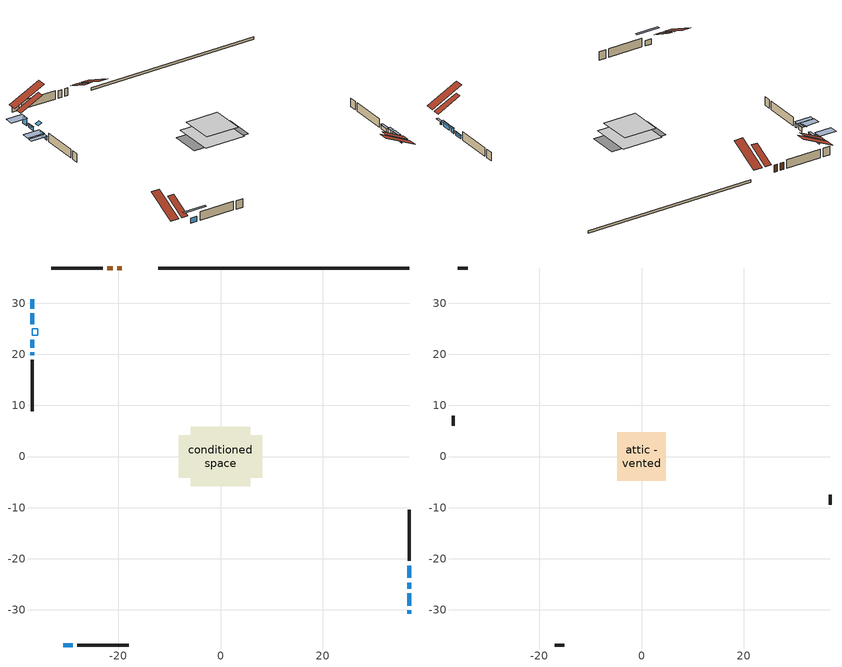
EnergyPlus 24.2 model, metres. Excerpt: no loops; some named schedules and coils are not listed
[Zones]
conditioned space
 floor adiabatic (Floor2 construction): -5.8,-5.8 -5.8,5.8 5.8,5.8 5.8,-5.8 z0.3
 floor adiabatic (AdiabaticFloorConstruction): -5.8,-5.8 -5.8,5.8 5.8,5.8 5.8,-5.8 z0.3
 floor foundation (Slab1 construction): -8.14,-4.13 -8.14,4.13 8.14,4.13 8.14,-4.13 z-0.46
 wall outside (AdiabaticWallConstruction 1): -19.29,36.88 -20.2,36.88 / -21.13,36.88 -22.13,36.88 z0.3:2.33
 wall outside (AdiabaticWallConstruction): 36.88,-30.72 36.88,-30.11 z0.3:0.61; -36.88,30.72 -36.88,28.92 z0.3:2.36; -36.88,27.99 -36.88,25.9 / -36.88,20.4 -36.88,19.84 z0.3:1.32; -30.72,-36.88 -28.92,-36.88 / 36.88,-29.18 36.88,-26.79 / 36.88,-25.86 36.88,-24.67 z0.3:1.8; 36.88,-23.74 36.88,-21.35 z0.3:1.29; -36.88,22.83 -36.88,21.32 z0.3:1.5
 wall outside (Wall1 construction): -23.06,36.88 -33.11,36.88 / -27.99,-36.88 -17.94,-36.88 / -36.88,18.91 -36.88,8.86 / 36.88,-20.42 36.88,-10.38 z0.3:2.74
 wall foundation (FoundationWall1 construction): 36.88,36.88 -12.2,36.88 z-0.46:0.3
 window (WindowConstruction 8): 36.88,-30.72 36.88,-30.11 z0.3:0.6
 window (WindowConstruction 5): -36.88,30.72 -36.88,28.92 z0.3:2.36
 window (WindowConstruction 6): -36.88,27.99 -36.88,25.9 z0.3:1.31
 window (WindowConstruction 7): -30.72,-36.88 -28.92,-36.88 z0.3:1.8
 window (WindowConstruction): 36.88,-29.18 36.88,-26.79 z0.3:1.8
 window (WindowConstruction 1): 36.88,-25.86 36.88,-24.67 z0.3:1.8
 window (WindowConstruction 2): 36.88,-23.74 36.88,-21.35 z0.3:1.29
 window (WindowConstruction 3): -36.88,22.83 -36.88,21.33 z0.3:1.49
 window (WindowConstruction 4): -36.88,20.4 -36.88,19.84 z0.3:1.31
 door (Door): -19.29,36.88 -20.2,36.88 z0.3:2.33
 door (Door 1): -21.13,36.88 -22.13,36.88 z0.3:2.33
 ceiling adiabatic (AdiabaticFloorConstruction): 5.8,-5.8 5.8,5.8 -5.8,5.8 -5.8,-5.8 z0.3
 roof outside (Roof2 construction): -18.36,36.88,2.74 -18.36,30.38,5.99 -16.54,30.38,5.99 -16.54,36.88,2.74; -31.65,-36.88,2.74 -31.65,-30.38,5.99 -33.47,-30.38,5.99 -33.47,-36.88,2.74; -36.88,31.65,2.74 -30.38,31.65,5.99 -30.38,33.47,5.99 -36.88,33.47,2.74; 36.88,-31.65,2.74 30.38,-31.65,5.99 30.38,-33.47,5.99 36.88,-33.47,2.74
 roof outside (AdiabaticRoofConstruction): -36.88,23.75,2.74 -35.79,23.75,3.28 -35.79,24.98,3.28 -36.88,24.98,2.74
 skylight (SkylightConstruction): -36.88,23.75,2.74 -35.79,23.75,3.28 -35.79,24.97,3.28 -36.88,24.97,2.74
attic - vented
 floor to conditioned space (Floor1 construction Reversed): -4.7,-4.7 -4.7,4.7 4.7,4.7 4.7,-4.7 z2.74
 wall outside (Wall2 construction): -34.04,36.88 -35.95,36.88 / -17.01,-36.88 -15.1,-36.88 / -36.88,7.93 -36.88,6.02 / 36.88,-9.45 36.88,-7.53 z0.3:2.74
 roof outside (Roof1 construction): -15.61,36.88,2.74 -15.61,28,7.18 -13.13,28,7.18 -13.13,36.88,2.74; -34.4,-36.88,2.74 -34.4,-28,7.18 -36.88,-28,7.18 -36.88,-36.88,2.74; -36.88,34.4,2.74 -28,34.4,7.18 -28,36.88,7.18 -36.88,36.88,2.74; 36.88,-34.4,2.74 28,-34.4,7.18 28,-36.88,7.18 36.88,-36.88,2.74
shading: 36.88,-29.2 36.88,-31.63 37.49,-31.63 37.49,-29.2 z1.52; -36.88,28.62 -36.88,31.02 -41.76,31.02 -41.76,28.62 z2.66; -36.88,25.75 -36.88,28.14 -37.49,28.14 -37.49,25.75 z1.46; -26.48,-36.88 -33.16,-36.88 -33.16,-37.49 -26.48,-37.49 z4.24; 36.88,-26.64 36.88,-29.33 37.49,-29.33 37.49,-26.64 z1.95; 36.88,-24.52 36.88,-26.01 37.49,-26.01 37.49,-24.52 z1.95; 36.88,-21.2 36.88,-23.89 37.49,-23.89 37.49,-21.2 z1.44; -36.88,21.03 -36.88,23.12 -41.76,23.12 -41.76,21.03 z1.79; -36.88,19.54 -36.88,20.7 -41.76,20.7 -41.76,19.54 z1.61
[Building]
Building 1: Terrain=Suburbs
[Site:Location]
Comox AP_BC: Latitude {deg}=49.72; Longitude {deg}=-124.9; Time Zone {hr}=-8; Elevation {m}=26; Keep Site Location Information=Yes
[Site:GroundTemperature:Shallow]
7.68431, 6.60511, 6.51868, 7.03082, 9.08677, 11.1331, 12.9072, 14.0311, 14.1265, 13.2125, 11.4836, 9.50004
[Site:WaterMainsTemperature]
Calculation Method=Schedule; Temperature Schedule=mains temperature schedule
[Material] Roughness=Rough; Thermal Absorptance=0.9
Name | Thickness {m} | Conductivity {W/m-K} | Density {kg/m3} | Specific Heat {J/kg-K} | Solar Absorptance | Visible Absorptance
asphalt or fiberglass shingles | 0.00635 | 0.162714 | 1121.4 | 1465.45 | 0.91 | 0.91
asphalt or fiberglass shingles 1 | 0.00635 | 0.162714 | 1121.4 | 1465.45 | 0.7 | 0.7
ceiling stud and cavity | 0.1397 | 0.0759935 | 65.682 | 1177.47 | 0.7 | 0.7
concrete 4.0 in. | 0.1016 | 1.803125 | 2242.8 | 837.4 | 0.7 | 0.7
concrete 8.0 in. | 0.2032 | 1.803125 | 2242.8 | 837.4 | 0.7 | 0.7
door material | 0.04445 | 0.053851 | 512.64 | 1214.23 | 0.7 | 0.7
door material 1 | 0.04445 | 0.20624 | 512.64 | 1214.23 | 0.7 | 0.7
exterior vertical ins | 0.00139922 | 0.029427 | 32.04 | 1214.23 | 0.7 | 0.7
floor covering | 0.0127 | 0.0433444 | 54.468 | 1339.84 | 0.6 | 0.6
floor rigid ins; roof rigid ins | 0.051816 | 0.029427 | 32.04 | 1214.23 | 0.7 | 0.7
floor rigid ins 1; roof rigid ins 1; wall rigid ins | 0.512978 | 0.029427 | 32.04 | 1214.23 | 0.7 | 0.7
floor stud and cavity | 0.1397 | 0.101728 | 92.3553 | 1139.71 | 0.7 | 0.7
floor stud and cavity 1 | 0.1397 | 1.75129 | 37.0049 | 1207.88 | 0.7 | 0.7
furniture material conditioned space 1 | 0.1524 | 0.115458 | 640.8 | 1214.23 | 0.6 | 0.6
gypsum board | 0.0127 | 0.160291 | 801 | 837.4 | 0.6 | 0.6
gypsum board 1 | 0.0127 | 0.160291 | 801 | 837.4 | 0.7 | 0.7
osb sheathing 0.5 in. | 0.0127 | 0.115458 | 512.64 | 1214.23 | 0.7 | 0.7
osb sheathing 0.75 in. | 0.01905 | 0.115458 | 512.64 | 1214.23 | 0.7 | 0.7
roof stud and cavity | 0.2032 | 0.151618 | 78.34581 | 1123.46 | 0.7 | 0.7
roof stud and cavity 1 | 0.18415 | 1.78687 | 37.0049 | 1207.88 | 0.6 | 0.6
wall stud and cavity | 0.1397 | 0.0887454 | 139.0536 | 1170.24 | 0.7 | 0.7
wall stud and cavity 1 | 0.0889 | 6.1454 | 50.32683 | 1063.81 | 0.6 | 0.6
wall stud and cavity 2 | 0.0889 | 0.380278 | 52.3479 | 1209.89 | 0.7 | 0.7
wall stud and cavity 3 | 0.0889 | 0.391764 | 83.0341 | 1211.67 | 0.7 | 0.7
wood siding | 0.0254 | 0.102417 | 544.68 | 1172.36 | 0.84 | 0.84
wood siding 1 | 0.00254 | 0.102417 | 544.68 | 1172.36 | 0.84 | 0.84
wood siding 2; wood siding 3 | 0.0254 | 0.102417 | 544.68 | 1172.36 | 0.7 | 0.7
[WindowMaterial:SimpleGlazingSystem]
Name | U-Factor {W/m2-K} | Solar Heat Gain Coefficient
SkylightMaterial | 3.42924 | 0.4787
WindowMaterial | 4.28064 | 0.68
WindowMaterial 1 | 3.60099 | 0.7
WindowMaterial 2 | 4.60372 | 0.66
WindowMaterial 3 | 6.29293 | 0.56
WindowMaterial 4 | 4.21535 | 0.68
WindowMaterial 5 | 4.7275 | 0.65
WindowMaterial 6 | 4.02059 | 0.69
WindowMaterial 7 | 5.21865 | 0.58
[Construction]
AdiabaticFloorConstruction: floor stud and cavity 1, floor rigid ins 1, osb sheathing 0.75 in., floor covering
AdiabaticRoofConstruction: asphalt or fiberglass shingles 1, roof rigid ins 1, osb sheathing 0.75 in., roof stud and cavity 1
AdiabaticWallConstruction: wood siding 2, wall rigid ins, wall stud and cavity 2, gypsum board
AdiabaticWallConstruction 1: wood siding 3, wall rigid ins, wall stud and cavity 2, gypsum board
Door: door material
Door 1: door material 1
Floor1 construction Reversed: gypsum board, ceiling stud and cavity
Floor2 construction: floor stud and cavity, floor rigid ins, osb sheathing 0.75 in., floor covering
FoundationWall1 construction: concrete 8.0 in., gypsum board 1
furniture construction conditioned space 1: furniture material conditioned space 1
PartitionWallConstruction: gypsum board, wall stud and cavity 3, gypsum board
Roof1 construction: asphalt or fiberglass shingles
Roof2 construction: asphalt or fiberglass shingles, roof rigid ins, osb sheathing 0.75 in., roof stud and cavity, gypsum board
SkylightConstruction: SkylightMaterial
Slab1 construction: concrete 4.0 in.
Wall1 construction: wood siding, osb sheathing 0.5 in., wall stud and cavity, gypsum board
Wall2 construction: wood siding 1, wall stud and cavity 1
WindowConstruction; WindowConstruction 3: WindowMaterial
WindowConstruction 1: WindowMaterial 1
WindowConstruction 2: WindowMaterial 2
WindowConstruction 4: WindowMaterial 3
WindowConstruction 5: WindowMaterial 4
WindowConstruction 6: WindowMaterial 5
WindowConstruction 7: WindowMaterial 6
WindowConstruction 8: WindowMaterial 7
[Zone] Multiplier=1; Part of Total Floor Area=Yes
Name | Volume {m3}
attic - vented | 61.803
conditioned space | 403.3
[Space]
Name | Zone | Volume {m3}
attic - vented 1 | attic - vented | 61.803
conditioned space 1 | conditioned space | 403.3
[ZoneInfiltration:EffectiveLeakageArea]
infil attic - vented 1: Zone or Space=attic - vented 1; Schedule=Always On Discrete; Effective Air Leakage Area {cm2}=3782.57; Stack Coefficient=0.000478483; Wind Coefficient=1.47793e-05
[ZoneMixing]
whole house fan mix: Zone or Space=attic - vented; Schedule=Always On Continuous; Design Flow Rate Calculation Method=Flow/Zone; Design Flow Rate {m3/s}=0; Source Zone or Space=conditioned space
[SurfaceProperty:ExposedFoundationPerimeter]
Slab1: Exposed Perimeter Calculation Method=TotalExposedPerimeter; Total Exposed Perimeter {m}=49.08
[InternalMass] Zone or ZoneList=conditioned space; Space or SpaceList=conditioned space 1
Name | Construction | Surface Area {m2}
furniture mass conditioned space 1 | furniture construction conditioned space 1 | 161.338
partition wall mass | PartitionWallConstruction | 268.873
[Lights]
interior lighting: Zone or ZoneList or Space or SpaceList=conditioned space 1; Schedule=interior lighting schedule; Design Level Calculation Method=LightingLevel; Lighting Level {W}=343.2; Return Air Fraction=0; Fraction Radiant=0.6; Fraction Visible=0.2; Fraction Replaceable=1
[People]
occupants: Zone or ZoneList or Space or SpaceList=conditioned space 1; Number of People Schedule=occupants schedule; Number of People Calculation Method=People; Number of People=3; Fraction Radiant=0.314171; Sensible Heat Fraction=0.56303; Activity Level Schedule=occupants activity schedule; Carbon Dioxide Generation Rate {m3/s-W}=0; Enable ASHRAE 55 Comfort Warnings=No; Mean Radiant Temperature Calculation Type=EnclosureAveraged
[ElectricEquipment] Zone or ZoneList or Space or SpaceList=conditioned space 1; Design Level Calculation Method=EquipmentLevel
Name | Schedule | Design Level {W} | Fraction Latent | Fraction Radiant | Fraction Lost
clothes dryer | clothes dryer schedule | 140.772 | 0.015 | 0.081 | 0.85
clothes washer | clothes washer schedule | 32.1985 | 0.03 | 0.162 | 0.7
cooking range | cooking range schedule | 215.147 | 0.08 | 0.432 | 0.2
dishwasher | dishwasher schedule | 66.8632 | 0.3 | 0.18 | 0.4
fridge | fridge schedule | 72.9452 | 0 | 0.6 | 0
mech vent bath fan 0 | mech vent bath fan 0 schedule | 25.1 | 0 | 0 | 1
mech vent bath fan 1 | mech vent bath fan 1 schedule | 25.1 | 0 | 0 | 1
mech vent house fan | mech vent house fan schedule | 0 | 0 | 0 | 1
mech vent house fan cfis | mech vent house fan cfis schedule | 0 | 0 | 0 | 0
mech vent range fan 0 | mech vent range fan 0 schedule | 57 | 0 | 0 | 1
misc plug loads | misc plug loads schedule | 494.7 | 0.045 | 0.513 | 0.1
whole house fan | Always On Discrete | 0 | 0 | 0 | 1
[OtherEquipment] Zone or ZoneList or Space or SpaceList=conditioned space 1; Design Level Calculation Method=EquipmentLevel
Name | Fuel Type | Schedule | Design Level {W} | Fraction Latent | Fraction Radiant | Fraction Lost
clothes dryer 1 | Electricity | clothes dryer schedule | 0 | 0.015 | 0.081 | 0.85
cooking range 1 | Electricity | cooking range schedule | 0 | 0.08 | 0.432 | 0.2
general water use latent | None | general water use schedule | 62.594 | 1 | 0 | 0
general water use sensible | None | general water use schedule | -61.6891 | 0 | 0.6 | 0
mech vent house fan latent load | None | Always On Discrete | 0 | 1 | 0 | 0
mech vent house fan sensible load | None | Always On Discrete | 0 | 0 | 0 | 0
water heater energy adjustment1 | Electricity | Always On Discrete | 0.01 | 0 | 0 | 1
[ZoneInfiltration:DesignFlowRate] Zone or ZoneList or Space or SpaceList=conditioned space 1; Schedule=Always On Discrete; Design Flow Rate Calculation Method=Flow/Zone; Design Flow Rate {m3/s}=0
infil flow; natural vent flow; whole house fan flow
[ZoneControl:Thermostat]
conditioned space Thermostat: Zone or ZoneList=conditioned space; Control Type Schedule=conditioned space Thermostat Schedule; Control 1=conditioned space temperature setpoint; Temperature Difference Between Cutout And Setpoint {deltaC}=0
[ThermostatSetpoint:DualSetpoint]
conditioned space temperature setpoint: Heating Setpoint Temperature Schedule=heating setpoint; Cooling Setpoint Temperature Schedule=cooling setpoint
[AirLoopHVAC:UnitarySystem]
unit heater unitary system: Control Type=Load; Controlling Zone or Thermostat Location=conditioned space; Dehumidification Control Type=None; Availability Schedule=Always On Discrete; Supply Fan=unit heater supply fan; Fan Placement=BlowThrough; Supply Air Fan Operating Mode Schedule=unit heater auto fan schedule; Heating Coil=unit heater htg coil; DX Heating Coil Sizing Ratio=1; Use DOAS DX Cooling Coil=No; Minimum Supply Air Temperature {C}=2; Latent Load Control=SensibleOnlyLoadControl; Cooling Supply Air Flow Rate Method=None; Heating Supply Air Flow Rate Method=SupplyAirFlowRate; Heating Supply Air Flow Rate {m3/s}=0.00141584; No Load Supply Air Flow Rate Method=SupplyAirFlowRate; No Load Supply Air Flow Rate {m3/s}=0; No Load Supply Air Flow Rate Control Set To Low Speed=Yes; Maximum Supply Air Temperature {C}=48.8889; Maximum Outdoor Dry-Bulb Temperature for Supplemental Heater Operation {C}=21; Ancillary On-Cycle Electric Power {W}=0; Ancillary Off-Cycle Electric Power {W}=0
[Zone equipment]
conditioned space: electric baseboard, unit heater unitary system
[Foundation:Kiva]
Foundation Kiva 1: Initial Indoor Air Temperature {C}=18; Wall Height Above Grade {m}=0.299984; Wall Depth Below Slab {m}=0.2032; Custom Block Material Name 1=exterior vertical ins; Custom Block Depth 1 {m}=0.759988; Custom Block X Position 1 {m}=0.2159; Custom Block Z Position 1 {m}=0
[Foundation:Kiva:Settings]
Soil Conductivity {W/m-K}=0.849921; Soil Density {kg/m3}=1842.3; Soil Specific Heat {J/kg-K}=418.7; Ground Solar Absorptivity=0.9; Ground Thermal Absorptivity=0.9; Ground Surface Roughness {m}=0.03; Far-Field Width {m}=40; Deep-Ground Boundary Condition=ZeroFlux; Deep-Ground Depth {m}=40; Minimum Cell Dimension {m}=0.2; Maximum Cell Growth Coefficient=3; Simulation Timestep=Timestep
[Exterior:Lights]
exterior lighting: Schedule=exterior lighting schedule; Design Level {W}=75.6
[EnergyManagementSystem:Sensor] Output:Variable or Output:Meter Index Key=conditioned space
Name | Output:Variable or Output:Meter
conditioned_space_clg_unmet_s | Zone Cooling Setpoint Not Met Time
conditioned_space_htg_unmet_s | Zone Heating Setpoint Not Met Time
fridge_tin_s; tin_s; tin_s_1 | Zone Mean Air Temperature
tout_s | Zone Outdoor Air Drybulb Temperature
win_s | Zone Air Humidity Ratio
[Schedule:Constant]
Name | Hourly Value
Always On Continuous; mech vent house fan schedule; mech vent house fan cfis schedule; Always On Discrete | 1
occupants activity schedule | 117.228
fridge schedule; unit heater auto fan schedule | 0
[Schedule:Week:Daily]
interior lighting schedule Week Rule - Jan1-Jan27: interior lighting schedule day, interior lighting schedule day, interior lighting schedule day, interior lighting schedule day, interior lighting schedule day, interior lighting schedule day, interior lighting schedule day, interior lighting schedule default day, interior lighting schedule default day, interior lighting schedule default day, interior lighting schedule default day, interior lighting schedule default day
interior lighting schedule Week Rule - Jan28-Feb3: interior lighting schedule day, interior lighting schedule day, interior lighting schedule day, interior lighting schedule day, interior lighting schedule day 1, interior lighting schedule day 1, interior lighting schedule day 1, interior lighting schedule default day, interior lighting schedule default day, interior lighting schedule default day, interior lighting schedule default day, interior lighting schedule default day
interior lighting schedule Week Rule - Feb4-Feb24: interior lighting schedule day 1, interior lighting schedule day 1, interior lighting schedule day 1, interior lighting schedule day 1, interior lighting schedule day 1, interior lighting schedule day 1, interior lighting schedule day 1, interior lighting schedule default day, interior lighting schedule default day, interior lighting schedule default day, interior lighting schedule default day, interior lighting schedule default day
interior lighting schedule Week Rule - Feb25-Mar3: interior lighting schedule day 1, interior lighting schedule day 1, interior lighting schedule day 1, interior lighting schedule day 1, interior lighting schedule day 2, interior lighting schedule day 2, interior lighting schedule day 2, interior lighting schedule default day, interior lighting schedule default day, interior lighting schedule default day, interior lighting schedule default day, interior lighting schedule default day
interior lighting schedule Week Rule - Mar4-Mar31: interior lighting schedule day 2, interior lighting schedule day 2, interior lighting schedule day 2, interior lighting schedule day 2, interior lighting schedule day 2, interior lighting schedule day 2, interior lighting schedule day 2, interior lighting schedule default day, interior lighting schedule default day, interior lighting schedule default day, interior lighting schedule default day, interior lighting schedule default day
interior lighting schedule Week Rule - Apr1-Apr28: interior lighting schedule day 3, interior lighting schedule day 3, interior lighting schedule day 3, interior lighting schedule day 3, interior lighting schedule day 3, interior lighting schedule day 3, interior lighting schedule day 3, interior lighting schedule default day, interior lighting schedule default day, interior lighting schedule default day, interior lighting schedule default day, interior lighting schedule default day
interior lighting schedule Week Rule - Apr29-May5: interior lighting schedule day 3, interior lighting schedule day 3, interior lighting schedule day 4, interior lighting schedule day 4, interior lighting schedule day 4, interior lighting schedule day 4, interior lighting schedule day 4, interior lighting schedule default day, interior lighting schedule default day, interior lighting schedule default day, interior lighting schedule default day, interior lighting schedule default day
interior lighting schedule Week Rule - May6-May26: interior lighting schedule day 4, interior lighting schedule day 4, interior lighting schedule day 4, interior lighting schedule day 4, interior lighting schedule day 4, interior lighting schedule day 4, interior lighting schedule day 4, interior lighting schedule default day, interior lighting schedule default day, interior lighting schedule default day, interior lighting schedule default day, interior lighting schedule default day
interior lighting schedule Week Rule - May27-Jun2: interior lighting schedule day 4, interior lighting schedule day 4, interior lighting schedule day 4, interior lighting schedule day 4, interior lighting schedule day 4, interior lighting schedule day 5, interior lighting schedule day 5, interior lighting schedule default day, interior lighting schedule default day, interior lighting schedule default day, interior lighting schedule default day, interior lighting schedule default day
interior lighting schedule Week Rule - Jun3-Jun30: interior lighting schedule day 5, interior lighting schedule day 5, interior lighting schedule day 5, interior lighting schedule day 5, interior lighting schedule day 5, interior lighting schedule day 5, interior lighting schedule day 5, interior lighting schedule default day, interior lighting schedule default day, interior lighting schedule default day, interior lighting schedule default day, interior lighting schedule default day
interior lighting schedule Week Rule - Jul1-Jul28: interior lighting schedule day 6, interior lighting schedule day 6, interior lighting schedule day 6, interior lighting schedule day 6, interior lighting schedule day 6, interior lighting schedule day 6, interior lighting schedule day 6, interior lighting schedule default day, interior lighting schedule default day, interior lighting schedule default day, interior lighting schedule default day, interior lighting schedule default day
interior lighting schedule Week Rule - Jul29-Aug4: interior lighting schedule day 6, interior lighting schedule day 6, interior lighting schedule day 6, interior lighting schedule day 7, interior lighting schedule day 7, interior lighting schedule day 7, interior lighting schedule day 7, interior lighting schedule default day, interior lighting schedule default day, interior lighting schedule default day, interior lighting schedule default day, interior lighting schedule default day
interior lighting schedule Week Rule - Aug5-Aug25: interior lighting schedule day 7, interior lighting schedule day 7, interior lighting schedule day 7, interior lighting schedule day 7, interior lighting schedule day 7, interior lighting schedule day 7, interior lighting schedule day 7, interior lighting schedule default day, interior lighting schedule default day, interior lighting schedule default day, interior lighting schedule default day, interior lighting schedule default day
interior lighting schedule Week Rule - Aug26-Sep1: interior lighting schedule day 7, interior lighting schedule day 7, interior lighting schedule day 7, interior lighting schedule day 7, interior lighting schedule day 7, interior lighting schedule day 7, interior lighting schedule day 8, interior lighting schedule default day, interior lighting schedule default day, interior lighting schedule default day, interior lighting schedule default day, interior lighting schedule default day
interior lighting schedule Week Rule - Sep2-Sep29: interior lighting schedule day 8, interior lighting schedule day 8, interior lighting schedule day 8, interior lighting schedule day 8, interior lighting schedule day 8, interior lighting schedule day 8, interior lighting schedule day 8, interior lighting schedule default day, interior lighting schedule default day, interior lighting schedule default day, interior lighting schedule default day, interior lighting schedule default day
interior lighting schedule Week Rule - Sep30-Oct6: interior lighting schedule day 8, interior lighting schedule day 9, interior lighting schedule day 9, interior lighting schedule day 9, interior lighting schedule day 9, interior lighting schedule day 9, interior lighting schedule day 9, interior lighting schedule default day, interior lighting schedule default day, interior lighting schedule default day, interior lighting schedule default day, interior lighting schedule default day
interior lighting schedule Week Rule - Oct7-Oct27: interior lighting schedule day 9, interior lighting schedule day 9, interior lighting schedule day 9, interior lighting schedule day 9, interior lighting schedule day 9, interior lighting schedule day 9, interior lighting schedule day 9, interior lighting schedule default day, interior lighting schedule default day, interior lighting schedule default day, interior lighting schedule default day, interior lighting schedule default day
interior lighting schedule Week Rule - Oct28-Nov3: interior lighting schedule day 9, interior lighting schedule day 9, interior lighting schedule day 9, interior lighting schedule day 9, interior lighting schedule day 10, interior lighting schedule day 10, interior lighting schedule day 10, interior lighting schedule default day, interior lighting schedule default day, interior lighting schedule default day, interior lighting schedule default day, interior lighting schedule default day
interior lighting schedule Week Rule - Nov4-Nov24: interior lighting schedule day 10, interior lighting schedule day 10, interior lighting schedule day 10, interior lighting schedule day 10, interior lighting schedule day 10, interior lighting schedule day 10, interior lighting schedule day 10, interior lighting schedule default day, interior lighting schedule default day, interior lighting schedule default day, interior lighting schedule default day, interior lighting schedule default day
interior lighting schedule Week Rule - Nov25-Dec1: interior lighting schedule day 10, interior lighting schedule day 10, interior lighting schedule day 10, interior lighting schedule day 10, interior lighting schedule day 10, interior lighting schedule day 10, interior lighting schedule day 11, interior lighting schedule default day, interior lighting schedule default day, interior lighting schedule default day, interior lighting schedule default day, interior lighting schedule default day
interior lighting schedule Week Rule - Dec2-Dec31: interior lighting schedule day 11, interior lighting schedule day 11, interior lighting schedule day 11, interior lighting schedule day 11, interior lighting schedule day 11, interior lighting schedule day 11, interior lighting schedule day 11, interior lighting schedule default day, interior lighting schedule default day, interior lighting schedule default day, interior lighting schedule default day, interior lighting schedule default day
occupants schedule Week Rule - Jan1-Dec31: occupants schedule day, occupants schedule day, occupants schedule day, occupants schedule day, occupants schedule day, occupants schedule day, occupants schedule day, occupants schedule default day, occupants schedule default day, occupants schedule default day, occupants schedule default day, occupants schedule default day
clothes dryer schedule Week Rule - Jan1-Dec31: clothes dryer schedule day, clothes dryer schedule day, clothes dryer schedule day, clothes dryer schedule day, clothes dryer schedule day, clothes dryer schedule day, clothes dryer schedule day, clothes dryer schedule default day, clothes dryer schedule default day, clothes dryer schedule default day, clothes dryer schedule default day, clothes dryer schedule default day
clothes washer schedule Week Rule - Jan1-Dec31: clothes washer schedule day, clothes washer schedule day, clothes washer schedule day, clothes washer schedule day, clothes washer schedule day, clothes washer schedule day, clothes washer schedule day, clothes washer schedule default day, clothes washer schedule default day, clothes washer schedule default day, clothes washer schedule default day, clothes washer schedule default day
cooking range schedule Week Rule - Jan1-Dec31: cooking range schedule day, cooking range schedule day, cooking range schedule day, cooking range schedule day, cooking range schedule day, cooking range schedule day, cooking range schedule day, cooking range schedule default day, cooking range schedule default day, cooking range schedule default day, cooking range schedule default day, cooking range schedule default day
dishwasher schedule Week Rule - Jan1-Dec31: dishwasher schedule day, dishwasher schedule day, dishwasher schedule day, dishwasher schedule day, dishwasher schedule day, dishwasher schedule day, dishwasher schedule day, dishwasher schedule default day, dishwasher schedule default day, dishwasher schedule default day, dishwasher schedule default day, dishwasher schedule default day
mech vent bath fan 0 schedule Week Rule - Jan1-Dec31: mech vent bath fan 0 schedule day, mech vent bath fan 0 schedule day, mech vent bath fan 0 schedule day, mech vent bath fan 0 schedule day, mech vent bath fan 0 schedule day, mech vent bath fan 0 schedule day, mech vent bath fan 0 schedule day, mech vent bath fan 0 schedule default day, mech vent bath fan 0 schedule default day, mech vent bath fan 0 schedule default day, mech vent bath fan 0 schedule default day, mech vent bath fan 0 schedule default day
mech vent bath fan 1 schedule Week Rule - Jan1-Dec31: mech vent bath fan 1 schedule day, mech vent bath fan 1 schedule day, mech vent bath fan 1 schedule day, mech vent bath fan 1 schedule day, mech vent bath fan 1 schedule day, mech vent bath fan 1 schedule day, mech vent bath fan 1 schedule day, mech vent bath fan 1 schedule default day, mech vent bath fan 1 schedule default day, mech vent bath fan 1 schedule default day, mech vent bath fan 1 schedule default day, mech vent bath fan 1 schedule default day
mech vent range fan 0 schedule Week Rule - Jan1-Dec31: mech vent range fan 0 schedule day, mech vent range fan 0 schedule day, mech vent range fan 0 schedule day, mech vent range fan 0 schedule day, mech vent range fan 0 schedule day, mech vent range fan 0 schedule day, mech vent range fan 0 schedule day, mech vent range fan 0 schedule default day, mech vent range fan 0 schedule default day, mech vent range fan 0 schedule default day, mech vent range fan 0 schedule default day, mech vent range fan 0 schedule default day
misc plug loads schedule Week Rule - Jan1-Dec31: misc plug loads schedule day, misc plug loads schedule day, misc plug loads schedule day, misc plug loads schedule day, misc plug loads schedule day, misc plug loads schedule day, misc plug loads schedule day, misc plug loads schedule default day, misc plug loads schedule default day, misc plug loads schedule default day, misc plug loads schedule default day, misc plug loads schedule default day
general water use schedule Week Rule - Jan1-Dec31: general water use schedule day, general water use schedule day, general water use schedule day, general water use schedule day, general water use schedule day, general water use schedule day, general water use schedule day, general water use schedule default day, general water use schedule default day, general water use schedule default day, general water use schedule default day, general water use schedule default day
exterior lighting schedule Week Rule - Jan1-Jan27: exterior lighting schedule day, exterior lighting schedule day, exterior lighting schedule day, exterior lighting schedule day, exterior lighting schedule day, exterior lighting schedule day, exterior lighting schedule day, exterior lighting schedule default day, exterior lighting schedule default day, exterior lighting schedule default day, exterior lighting schedule default day, exterior lighting schedule default day
exterior lighting schedule Week Rule - Jan28-Feb3: exterior lighting schedule day, exterior lighting schedule day, exterior lighting schedule day, exterior lighting schedule day, exterior lighting schedule day 1, exterior lighting schedule day 1, exterior lighting schedule day 1, exterior lighting schedule default day, exterior lighting schedule default day, exterior lighting schedule default day, exterior lighting schedule default day, exterior lighting schedule default day
exterior lighting schedule Week Rule - Feb4-Feb24: exterior lighting schedule day 1, exterior lighting schedule day 1, exterior lighting schedule day 1, exterior lighting schedule day 1, exterior lighting schedule day 1, exterior lighting schedule day 1, exterior lighting schedule day 1, exterior lighting schedule default day, exterior lighting schedule default day, exterior lighting schedule default day, exterior lighting schedule default day, exterior lighting schedule default day
exterior lighting schedule Week Rule - Feb25-Mar3: exterior lighting schedule day 1, exterior lighting schedule day 1, exterior lighting schedule day 1, exterior lighting schedule day 1, exterior lighting schedule day 2, exterior lighting schedule day 2, exterior lighting schedule day 2, exterior lighting schedule default day, exterior lighting schedule default day, exterior lighting schedule default day, exterior lighting schedule default day, exterior lighting schedule default day
exterior lighting schedule Week Rule - Mar4-Mar31: exterior lighting schedule day 2, exterior lighting schedule day 2, exterior lighting schedule day 2, exterior lighting schedule day 2, exterior lighting schedule day 2, exterior lighting schedule day 2, exterior lighting schedule day 2, exterior lighting schedule default day, exterior lighting schedule default day, exterior lighting schedule default day, exterior lighting schedule default day, exterior lighting schedule default day
exterior lighting schedule Week Rule - Apr1-Apr28: exterior lighting schedule day 3, exterior lighting schedule day 3, exterior lighting schedule day 3, exterior lighting schedule day 3, exterior lighting schedule day 3, exterior lighting schedule day 3, exterior lighting schedule day 3, exterior lighting schedule default day, exterior lighting schedule default day, exterior lighting schedule default day, exterior lighting schedule default day, exterior lighting schedule default day
exterior lighting schedule Week Rule - Apr29-May5: exterior lighting schedule day 3, exterior lighting schedule day 3, exterior lighting schedule day 4, exterior lighting schedule day 4, exterior lighting schedule day 4, exterior lighting schedule day 4, exterior lighting schedule day 4, exterior lighting schedule default day, exterior lighting schedule default day, exterior lighting schedule default day, exterior lighting schedule default day, exterior lighting schedule default day
exterior lighting schedule Week Rule - May6-May26: exterior lighting schedule day 4, exterior lighting schedule day 4, exterior lighting schedule day 4, exterior lighting schedule day 4, exterior lighting schedule day 4, exterior lighting schedule day 4, exterior lighting schedule day 4, exterior lighting schedule default day, exterior lighting schedule default day, exterior lighting schedule default day, exterior lighting schedule default day, exterior lighting schedule default day
exterior lighting schedule Week Rule - May27-Jun2: exterior lighting schedule day 4, exterior lighting schedule day 4, exterior lighting schedule day 4, exterior lighting schedule day 4, exterior lighting schedule day 4, exterior lighting schedule day 5, exterior lighting schedule day 5, exterior lighting schedule default day, exterior lighting schedule default day, exterior lighting schedule default day, exterior lighting schedule default day, exterior lighting schedule default day
exterior lighting schedule Week Rule - Jun3-Jun30: exterior lighting schedule day 5, exterior lighting schedule day 5, exterior lighting schedule day 5, exterior lighting schedule day 5, exterior lighting schedule day 5, exterior lighting schedule day 5, exterior lighting schedule day 5, exterior lighting schedule default day, exterior lighting schedule default day, exterior lighting schedule default day, exterior lighting schedule default day, exterior lighting schedule default day
[Schedule:Year]
interior lighting schedule: interior lighting schedule Week Rule - Jan1-Jan27, 1, 1, 1, 27, interior lighting schedule Week Rule - Jan28-Feb3, 1, 28, 2, 3, interior lighting schedule Week Rule - Feb4-Feb24, 2, 4, 2, 24, interior lighting schedule Week Rule - Feb25-Mar3, 2, 25, 3, 3, interior lighting schedule Week Rule - Mar4-Mar31, 3, 4, 3, 31, interior lighting schedule Week Rule - Apr1-Apr28, 4, 1, 4, 28, interior lighting schedule Week Rule - Apr29-May5, 4, 29, 5, 5, interior lighting schedule Week Rule - May6-May26, 5, 6, 5, 26, interior lighting schedule Week Rule - May27-Jun2, 5, 27, 6, 2, interior lighting schedule Week Rule - Jun3-Jun30, 6, 3, 6, 30, interior lighting schedule Week Rule - Jul1-Jul28, 7, 1, 7, 28, interior lighting schedule Week Rule - Jul29-Aug4, 7, 29, 8, 4, interior lighting schedule Week Rule - Aug5-Aug25, 8, 5, 8, 25, interior lighting schedule Week Rule - Aug26-Sep1, 8, 26, 9, 1, interior lighting schedule Week Rule - Sep2-Sep29, 9, 2, 9, 29, interior lighting schedule Week Rule - Sep30-Oct6, 9, 30, 10, 6, interior lighting schedule Week Rule - Oct7-Oct27, 10, 7, 10, 27, interior lighting schedule Week Rule - Oct28-Nov3, 10, 28, 11, 3, interior lighting schedule Week Rule - Nov4-Nov24, 11, 4, 11, 24, interior lighting schedule Week Rule - Nov25-Dec1, 11, 25, 12, 1, interior lighting schedule Week Rule - Dec2-Dec31, 12, 2, 12, 31
occupants schedule: occupants schedule Week Rule - Jan1-Dec31, 1, 1, 12, 31
clothes dryer schedule: clothes dryer schedule Week Rule - Jan1-Dec31, 1, 1, 12, 31
clothes washer schedule: clothes washer schedule Week Rule - Jan1-Dec31, 1, 1, 12, 31
cooking range schedule: cooking range schedule Week Rule - Jan1-Dec31, 1, 1, 12, 31
dishwasher schedule: dishwasher schedule Week Rule - Jan1-Dec31, 1, 1, 12, 31
mech vent bath fan 0 schedule: mech vent bath fan 0 schedule Week Rule - Jan1-Dec31, 1, 1, 12, 31
mech vent bath fan 1 schedule: mech vent bath fan 1 schedule Week Rule - Jan1-Dec31, 1, 1, 12, 31
mech vent range fan 0 schedule: mech vent range fan 0 schedule Week Rule - Jan1-Dec31, 1, 1, 12, 31
misc plug loads schedule: misc plug loads schedule Week Rule - Jan1-Dec31, 1, 1, 12, 31
general water use schedule: general water use schedule Week Rule - Jan1-Dec31, 1, 1, 12, 31
exterior lighting schedule: exterior lighting schedule Week Rule - Jan1-Jan27, 1, 1, 1, 27, exterior lighting schedule Week Rule - Jan28-Feb3, 1, 28, 2, 3, exterior lighting schedule Week Rule - Feb4-Feb24, 2, 4, 2, 24, exterior lighting schedule Week Rule - Feb25-Mar3, 2, 25, 3, 3, exterior lighting schedule Week Rule - Mar4-Mar31, 3, 4, 3, 31, exterior lighting schedule Week Rule - Apr1-Apr28, 4, 1, 4, 28, exterior lighting schedule Week Rule - Apr29-May5, 4, 29, 5, 5, exterior lighting schedule Week Rule - May6-May26, 5, 6, 5, 26, exterior lighting schedule Week Rule - May27-Jun2, 5, 27, 6, 2, exterior lighting schedule Week Rule - Jun3-Jun30, 6, 3, 6, 30, exterior lighting schedule Week Rule - Jul1-Jul28, 7, 1, 7, 28, exterior lighting schedule Week Rule - Jul29-Aug4, 7, 29, 8, 4, exterior lighting schedule Week Rule - Aug5-Aug25, 8, 5, 8, 25, exterior lighting schedule Week Rule - Aug26-Sep1, 8, 26, 9, 1, exterior lighting schedule Week Rule - Sep2-Sep29, 9, 2, 9, 29, exterior lighting schedule Week Rule - Sep30-Oct6, 9, 30, 10, 6, exterior lighting schedule Week Rule - Oct7-Oct27, 10, 7, 10, 27, exterior lighting schedule Week Rule - Oct28-Nov3, 10, 28, 11, 3, exterior lighting schedule Week Rule - Nov4-Nov24, 11, 4, 11, 24, exterior lighting schedule Week Rule - Nov25-Dec1, 11, 25, 12, 1, exterior lighting schedule Week Rule - Dec2-Dec31, 12, 2, 12, 31
[Schedule:Compact]
conditioned space Thermostat Schedule: Through: 12/31, For: AllDays, Until: 24:00, 4
mains temperature schedule: Through: 01/01, For: AllDays, Until: 24:00, 11.0622, Through: 01/02, For: AllDays, Until: 24:00, 11.025, Through: 01/03, For: AllDays, Until: 24:00, 10.9883, Through: 01/04, For: AllDays, Until: 24:00, 10.9522, Through: 01/05, For: AllDays, Until: 24:00, 10.9172, Through: 01/06, For: AllDays, Until: 24:00, 10.8828, Through: 01/07, For: AllDays, Until: 24:00, 10.8494, Through: 01/08, For: AllDays, Until: 24:00, 10.8167, Through: 01/09, For: AllDays, Until: 24:00, 10.7844, Through: 01/10, For: AllDays, Until: 24:00, 10.7533, Through: 01/11, For: AllDays, Until: 24:00, 10.7228, Through: 01/12, For: AllDays, Until: 24:00, 10.6933, Through: 01/13, For: AllDays, Until: 24:00, 10.6644, Through: 01/14, For: AllDays, Until: 24:00, 10.6367, Through: 01/15, For: AllDays, Until: 24:00, 10.6094, Through: 01/16, For: AllDays, Until: 24:00, 10.5833, Through: 01/17, For: AllDays, Until: 24:00, 10.5578, Through: 01/18, For: AllDays, Until: 24:00, 10.5333, Through: 01/19, For: AllDays, Until: 24:00, 10.51, Through: 01/20, For: AllDays, Until: 24:00, 10.4872, Through: 01/21, For: AllDays, Until: 24:00, 10.465, Through: 01/22, For: AllDays, Until: 24:00, 10.4439, Through: 01/23, For: AllDays, Until: 24:00, 10.4239, Through: 01/24, For: AllDays, Until: 24:00, 10.405, Through: 01/25, For: AllDays, Until: 24:00, 10.3867, Through: 01/26, For: AllDays, Until: 24:00, 10.3694, Through: 01/27, For: AllDays, Until: 24:00, 10.3528, Through: 01/28, For: AllDays, Until: 24:00, 10.3372, Through: 01/29, For: AllDays, Until: 24:00, 10.3228, Through: 01/30, For: AllDays, Until: 24:00, 10.3094, Through: 01/31, For: AllDays, Until: 24:00, 10.2967, Through: 02/01, For: AllDays, Until: 24:00, 10.285, Through: 02/02, For: AllDays, Until: 24:00, 10.2739, Through: 02/03, For: AllDays, Until: 24:00, 10.2644, Through: 02/04, For: AllDays, Until: 24:00, 10.2556, Through: 02/05, For: AllDays, Until: 24:00, 10.2472, Through: 02/06, For: AllDays, Until: 24:00, 10.2406, Through: 02/07, For: AllDays, Until: 24:00, 10.2344, Through: 02/08, For: AllDays, Until: 24:00, 10.2294, Through: 02/09, For: AllDays, Until: 24:00, 10.225, Through: 02/10, For: AllDays, Until: 24:00, 10.2222, Through: 02/11, For: AllDays, Until: 24:00, 10.22, Through: 02/12, For: AllDays, Until: 24:00, 10.2189, Through: 02/13, For: AllDays, Until: 24:00, 10.2183, Through: 02/14, For: AllDays, Until: 24:00, 10.2194, Through: 02/15, For: AllDays, Until: 24:00, 10.2211, Through: 02/16, For: AllDays, Until: 24:00, 10.2239, Through: 02/17, For: AllDays, Until: 24:00, 10.2272, Through: 02/18, For: AllDays, Until: 24:00, 10.2322, Through: 02/19, For: AllDays, Until: 24:00, 10.2378, Through: 02/20, For: AllDays, Until: 24:00, 10.2439, Through: 02/21, For: AllDays, Until: 24:00, 10.2517, Through: 02/22, For: AllDays, Until: 24:00, 10.26, Through: 02/23, For: AllDays, Until: 24:00, 10.2694, Through: 02/24, For: AllDays, Until: 24:00, 10.28, Through: 02/25, For: AllDays, Until: 24:00, 10.2911, Through: 02/26, For: AllDays, Until: 24:00, 10.3033, Through: 02/27, For: AllDays, Until: 24:00, 10.3167, Through: 02/28, For: AllDays, Until: 24:00, 10.3306, Through: 03/01, For: AllDays, Until: 24:00, 10.3456, Through: 03/02, For: AllDays, Until: 24:00, 10.3617, Through: 03/03, For: AllDays, Until: 24:00, 10.3783, Through: 03/04, For: AllDays, Until: 24:00, 10.3961, Through: 03/05, For: AllDays, Until: 24:00, 10.415, Through: 03/06, For: AllDays, Until: 24:00, 10.435, Through: 03/07, For: AllDays, Until: 24:00, 10.4556, Through: 03/08, For: AllDays, Until: 24:00, 10.4767, Through: 03/09, For: AllDays, Until: 24:00, 10.4989, Through: 03/10, For: AllDays, Until: 24:00, 10.5222, Through: 03/11, For: AllDays, Until: 24:00, 10.5467, Through: 03/12, For: AllDays, Until: 24:00, 10.5717, Through: 03/13, For: AllDays, Until: 24:00, 10.5972, Through: 03/14, For: AllDays, Until: 24:00, 10.6239, Through: 03/15, For: AllDays, Until: 24:00, 10.6517, Through: 03/16, For: AllDays, Until: 24:00, 10.68, Through: 03/17, For: AllDays, Until: 24:00, 10.7089, Through: 03/18, For: AllDays, Until: 24:00, 10.7389, Through: 03/19, For: AllDays, Until: 24:00, 10.77, Through: 03/20, For: AllDays, Until: 24:00, 10.8017, Through: 03/21, For: AllDays, Until: 24:00, 10.8339, Through: 03/22, For: AllDays, Until: 24:00, 10.8672, Through: 03/23, For: AllDays, Until: 24:00, 10.9011, Through: 03/24, For: AllDays, Until: 24:00, 10.9361, Through: 03/25, For: AllDays, Until: 24:00, 10.9717, Through: 03/26, For: AllDays, Until: 24:00, 11.0078, Through: 03/27, For: AllDays, Until: 24:00, 11.045, Through: 03/28, For: AllDays, Until: 24:00, 11.0822, Through: 03/29, For: AllDays, Until: 24:00, 11.1211, Through: 03/30, For: AllDays, Until: 24:00, 11.16, Through: 03/31, For: AllDays, Until: 24:00, 11.2, Through: 04/01, For: AllDays, Until: 24:00, 11.2406, Through: 04/02, For: AllDays, Until: 24:00, 11.2817, Through: 04/03, For: AllDays, Until: 24:00, 11.3233, Through: 04/04, For: AllDays, Until: 24:00, 11.3656, Through: 04/05, For: AllDays, Until: 24:00, 11.4089, Through: 04/06, For: AllDays, Until: 24:00, 11.4522, Through: 04/07, For: AllDays, Until: 24:00, 11.4967, Through: 04/08, For: AllDays, Until: 24:00, 11.5417, Through: 04/09, For: AllDays, Until: 24:00, 11.5872, Through: 04/10, For: AllDays, Until: 24:00, 11.6333, Through: 04/11, For: AllDays, Until: 24:00, 11.6794, Through: 04/12, For: AllDays, Until: 24:00, 11.7267, Through: 04/13, For: AllDays, Until: 24:00, 11.7744, Through: 04/14, For: AllDays, Until: 24:00, 11.8222, Through: 04/15, For: AllDays, Until: 24:00, 11.8711, Through: 04/16, For: AllDays, Until: 24:00, 11.92, Through: 04/17, For: AllDays, Until: 24:00, 11.97, Through: 04/18, For: AllDays, Until: 24:00, 12.02, Through: 04/19, For: AllDays, Until: 24:00, 12.07, Through: 04/20, For: AllDays, Until: 24:00, 12.1211, Through: 04/21, For: AllDays, Until: 24:00, 12.1722, Through: 04/22, For: AllDays, Until: 24:00, 12.2239, Through: 04/23, For: AllDays, Until: 24:00, 12.2761, Through: 04/24, For: AllDays, Until: 24:00, 12.3283, Through: 04/25, For: AllDays, Until: 24:00, 12.3811, Through: 04/26, For: AllDays, Until: 24:00, 12.4339, Through: 04/27, For: AllDays, Until: 24:00, 12.4872, Through: 04/28, For: AllDays, Until: 24:00, 12.5411, Through: 04/29, For: AllDays, Until: 24:00, 12.595, Through: 04/30, For: AllDays, Until: 24:00, 12.6489, Through: 05/01, For: AllDays, Until: 24:00, 12.7033, Through: 05/02, For: AllDays, Until: 24:00, 12.7583, Through: 05/03, For: AllDays, Until: 24:00, 12.8133, Through: 05/04, For: AllDays, Until: 24:00, 12.8683, Through: 05/05, For: AllDays, Until: 24:00, 12.9233, Through: 05/06, For: AllDays, Until: 24:00, 12.9789, Through: 05/07, For: AllDays, Until: 24:00, 13.0344, Through: 05/08, For: AllDays, Until: 24:00, 13.09, Through: 05/09, For: AllDays, Until: 24:00, 13.1461, Through: 05/10, For: AllDays, Until: 24:00, 13.2017, Through: 05/11, For: AllDays, Until: 24:00, 13.2578, Through: 05/12, For: AllDays, Until: 24:00, 13.3139, Through: 05/13, For: AllDays, Until: 24:00, 13.37, Through: 05/14, For: AllDays, Until: 24:00, 13.4261, Through: 05/15, For: AllDays, Until: 24:00, 13.4822, Through: 05/16, For: AllDays, Until: 24:00, 13.5389, Through: 05/17, For: AllDays, Until: 24:00, 13.595, Through: 05/18, For: AllDays, Until: 24:00, 13.6511, Through: 05/19, For: AllDays, Until: 24:00, 13.7072, Through: 05/20, For: AllDays, Until: 24:00, 13.7628, Through: 05/21, For: AllDays, Until: 24:00, 13.8189, Through: 05/22, For: AllDays, Until: 24:00, 13.875, Through: 05/23, For: AllDays, Until: 24:00, 13.9306, Through: 05/24, For: AllDays, Until: 24:00, 13.9861, Through: 05/25, For: AllDays, Until: 24:00, 14.0417, Through: 05/26, For: AllDays, Until: 24:00, 14.0967, Through: 05/27, For: AllDays, Until: 24:00, 14.1517, Through: 05/28, For: AllDays, Until: 24:00, 14.2067, Through: 05/29, For: AllDays, Until: 24:00, 14.2611, Through: 05/30, For: AllDays, Until: 24:00, 14.3156, Through: 05/31, For: AllDays, Until: 24:00, 14.37, Through: 06/01, For: AllDays, Until: 24:00, 14.4239, Through: 06/02, For: AllDays, Until: 24:00, 14.4778, Through: 06/03, For: AllDays, Until: 24:00, 14.5311, Through: 06/04, For: AllDays, Until: 24:00, 14.5839, Through: 06/05, For: AllDays, Until: 24:00, 14.6367, Through: 06/06, For: AllDays, Until: 24:00, 14.6889, Through: 06/07, For: AllDays, Until: 24:00, 14.7411, Through: 06/08, For: AllDays, Until: 24:00, 14.7928, Through: 06/09, For: AllDays, Until: 24:00, 14.8439, Through: 06/10, For: AllDays, Until: 24:00, 14.895, Through: 06/11, For: AllDays, Until: 24:00, 14.9456, Through: 06/12, For: AllDays, Until: 24:00, 14.9956, Through: 06/13, For: AllDays, Until: 24:00, 15.045, Through: 06/14, For: AllDays, Until: 24:00, 15.0939, Through: 06/15, For: AllDays, Until: 24:00, 15.1428, Through: 06/16, For: AllDays, Until: 24:00, 15.1906, Through: 06/17, For: AllDays, Until: 24:00, 15.2383, Through: 06/18, For: AllDays, Until: 24:00, 15.2856, Through: 06/19, For: AllDays, Until: 24:00, 15.3322, Through: 06/20, For: AllDays, Until: 24:00, 15.3778, Through: 06/21, For: AllDays, Until: 24:00, 15.4233, Through: 06/22, For: AllDays, Until: 24:00, 15.4683, Through: 06/23, For: AllDays, Until: 24:00, 15.5128, Through: 06/24, For: AllDays, Until: 24:00, 15.5561, Through: 06/25, For: AllDays, Until: 24:00, 15.5994, Through: 06/26, For: AllDays, Until: 24:00, 15.6417, Through: 06/27, For: AllDays, Until: 24:00, 15.6839, Through: 06/28, For: AllDays, Until: 24:00, 15.725, Through: 06/29, For: AllDays, Until: 24:00, 15.7656, Through: 06/30, For: AllDays, Until: 24:00, 15.805, Through: 07/01, For: AllDays, Until: 24:00, 15.8444, Through: 07/02, For: AllDays, Until: 24:00, 15.8828, Through: 07/03, For: AllDays, Until: 24:00, 15.9206, Through: 07/04, For: AllDays, Until: 24:00, 15.9572, Through: 07/05, For: AllDays, Until: 24:00, 15.9939, Through: 07/06, For: AllDays, Until: 24:00, 16.0294, Through: 07/07, For: AllDays, Until: 24:00, 16.0639, Through: 07/08, For: AllDays, Until: 24:00, 16.0983, Through: 07/09, For: AllDays, Until: 24:00, 16.1311, Through: 07/10, For: AllDays, Until: 24:00, 16.1639, Through: 07/11, For: AllDays, Until: 24:00, 16.1956, Through: 07/12, For: AllDays, Until: 24:00, 16.2261, Through: 07/13, For: AllDays, Until: 24:00, 16.2561, Through: 07/14, For: AllDays, Until: 24:00, 16.2856, Through: 07/15, For: AllDays, Until: 24:00, 16.3139, Through: 07/16, For: AllDays, Until: 24:00, 16.3417, Through: 07/17, For: AllDays, Until: 24:00, 16.3683, Through: 07/18, For: AllDays, Until: 24:00, 16.3939, Through: 07/19, For: AllDays, Until: 24:00, 16.4189, Through: 07/20, For: AllDays, Until: 24:00, 16.4433, Through: 07/21, For: AllDays, Until: 24:00, 16.4661, Through: 07/22, For: AllDays, Until: 24:00, 16.4889, Through: 07/23, For: AllDays, Until: 24:00, 16.51, Through: 07/24, For: AllDays, Until: 24:00, 16.5306, Through: 07/25, For: AllDays, Until: 24:00, 16.5506, Through: 07/26, For: AllDays, Until: 24:00, 16.5694, Through: 07/27, For: AllDays, Until: 24:00, 16.5872, Through: 07/28, For: AllDays, Until: 24:00, 16.6039, Through: 07/29, For: AllDays, Until: 24:00, 16.62, Through: 07/30, For: AllDays, Until: 24:00, 16.635, Through: 07/31, For: AllDays, Until: 24:00, 16.6494, Through: 08/01, For: AllDays, Until: 24:00, 16.6622, Through: 08/02, For: AllDays, Until: 24:00, 16.6744, Through: 08/03, For: AllDays, Until: 24:00, 16.6861, Through: 08/04, For: AllDays, Until: 24:00, 16.6961, Through: 08/05, For: AllDays, Until: 24:00, 16.7056, Through: 08/06, For: AllDays, Until: 24:00, 16.7144, Through: 08/07, For: AllDays, Until: 24:00, 16.7217, Through: 08/08, For: AllDays, Until: 24:00, 16.7283, Through: 08/09, For: AllDays, Until: 24:00, 16.7339, Through: 08/10, For: AllDays, Until: 24:00, 16.7383, Through: 08/11, For: AllDays, Until: 24:00, 16.7422, Through: 08/12, For: AllDays, Until: 24:00, 16.745, Through: 08/13, For: AllDays, Until: 24:00, 16.7467, Through: 08/14, For: AllDays, Until: 24:00, 16.7472, Through: 08/15, For: AllDays, Until: 24:00, 16.7472, Through: 08/16, For: AllDays, Until: 24:00, 16.7461, Through: 08/17, For: AllDays, Until: 24:00, 16.7439, Through: 08/18, For: AllDays, Until: 24:00, 16.7406, Through: 08/19, For: AllDays, Until: 24:00, 16.7367, Through: 08/20, For: AllDays, Until: 24:00, 16.7317, Through: 08/21, For: AllDays, Until: 24:00, 16.7256, Through: 08/22, For: AllDays, Until: 24:00, 16.7189, Through: 08/23, For: AllDays, Until: 24:00, 16.7106, Through: 08/24, For: AllDays, Until: 24:00, 16.7017, Through: 08/25, For: AllDays, Until: 24:00, 16.6922, Through: 08/26, For: AllDays, Until: 24:00, 16.6811, Through: 08/27, For: AllDays, Until: 24:00, 16.6694, Through: 08/28, For: AllDays, Until: 24:00, 16.6567, Through: 08/29, For: AllDays, Until: 24:00, 16.6433, Through: 08/30, For: AllDays, Until: 24:00, 16.6289, Through: 08/31, For: AllDays, Until: 24:00, 16.6133, Through: 09/01, For: AllDays, Until: 24:00, 16.5967, Through: 09/02, For: AllDays, Until: 24:00, 16.5794, Through: 09/03, For: AllDays, Until: 24:00, 16.5611, Through: 09/04, For: AllDays, Until: 24:00, 16.5422, Through: 09/05, For: AllDays, Until: 24:00, 16.5222, Through: 09/06, For: AllDays, Until: 24:00, 16.5011, Through: 09/07, For: AllDays, Until: 24:00, 16.4794, Through: 09/08, For: AllDays, Until: 24:00, 16.4567, Through: 09/09, For: AllDays, Until: 24:00, 16.4328, Through: 09/10, For: AllDays, Until: 24:00, 16.4083, Through: 09/11, For: AllDays, Until: 24:00, 16.3833, Through: 09/12, For: AllDays, Until: 24:00, 16.3567, Through: 09/13, For: AllDays, Until: 24:00, 16.33, Through: 09/14, For: AllDays, Until: 24:00, 16.3017, Through: 09/15, For: AllDays, Until: 24:00, 16.2733, Through: 09/16, For: AllDays, Until: 24:00, 16.2433, Through: 09/17, For: AllDays, Until: 24:00, 16.2133, Through: 09/18, For: AllDays, Until: 24:00, 16.1822, Through: 09/19, For: AllDays, Until: 24:00, 16.15, Through: 09/20, For: AllDays, Until: 24:00, 16.1172, Through: 09/21, For: AllDays, Until: 24:00, 16.0839, Through: 09/22, For: AllDays, Until: 24:00, 16.0494, Through: 09/23, For: AllDays, Until: 24:00, 16.0144, Through: 09/24, For: AllDays, Until: 24:00, 15.9783, Through: 09/25, For: AllDays, Until: 24:00, 15.9417, Through: 09/26, For: AllDays, Until: 24:00, 15.9044, Through: 09/27, For: AllDays, Until: 24:00, 15.8667, Through: 09/28, For: AllDays, Until: 24:00, 15.8278, Through: 09/29, For: AllDays, Until: 24:00, 15.7883, Through: 09/30, For: AllDays, Until: 24:00, 15.7483, Through: 10/01, For: AllDays, Until: 24:00, 15.7072, Through: 10/02, For: AllDays, Until: 24:00, 15.6661, Through: 10/03, For: AllDays, Until: 24:00, 15.6239, Through: 10/04, For: AllDays, Until: 24:00, 15.5811, Through: 10/05, For: AllDays, Until: 24:00, 15.5378, Through: 10/06, For: AllDays, Until: 24:00, 15.4939, Through: 10/07, For: AllDays, Until: 24:00, 15.4494, Through: 10/08, For: AllDays, Until: 24:00, 15.4039, Through: 10/09, For: AllDays, Until: 24:00, 15.3583, Through: 10/10, For: AllDays, Until: 24:00, 15.3122, Through: 10/11, For: AllDays, Until: 24:00, 15.2656, Through: 10/12, For: AllDays, Until: 24:00, 15.2183, Through: 10/13, For: AllDays, Until: 24:00, 15.17, Through: 10/14, For: AllDays, Until: 24:00, 15.1217, Through: 10/15, For: AllDays, Until: 24:00, 15.0733, Through: 10/16, For: AllDays, Until: 24:00, 15.0239, Through: 10/17, For: AllDays, Until: 24:00, 14.9739, Through: 10/18, For: AllDays, Until: 24:00, 14.9239, Through: 10/19, For: AllDays, Until: 24:00, 14.8733, Through: 10/20, For: AllDays, Until: 24:00, 14.8222, Through: 10/21, For: AllDays, Until: 24:00, 14.7706, Through: 10/22, For: AllDays, Until: 24:00, 14.7189, Through: 10/23, For: AllDays, Until: 24:00, 14.6667, Through: 10/24, For: AllDays, Until: 24:00, 14.6144, Through: 10/25, For: AllDays, Until: 24:00, 14.5611, Through: 10/26, For: AllDays, Until: 24:00, 14.5083, Through: 10/27, For: AllDays, Until: 24:00, 14.4544, Through: 10/28, For: AllDays, Until: 24:00, 14.4011, Through: 10/29, For: AllDays, Until: 24:00, 14.3467, Through: 10/30, For: AllDays, Until: 24:00, 14.2928, Through: 10/31, For: AllDays, Until: 24:00, 14.2378, Through: 11/01, For: AllDays, Until: 24:00, 14.1833, Through: 11/02, For: AllDays, Until: 24:00, 14.1283, Through: 11/03, For: AllDays, Until: 24:00, 14.0733, Through: 11/04, For: AllDays, Until: 24:00, 14.0178, Through: 11/05, For: AllDays, Until: 24:00, 13.9622, Through: 11/06, For: AllDays, Until: 24:00, 13.9067, Through: 11/07, For: AllDays, Until: 24:00, 13.8511, Through: 11/08, For: AllDays, Until: 24:00, 13.795, Through: 11/09, For: AllDays, Until: 24:00, 13.7389, Through: 11/10, For: AllDays, Until: 24:00, 13.6828, Through: 11/11, For: AllDays, Until: 24:00, 13.6272, Through: 11/12, For: AllDays, Until: 24:00, 13.5706, Through: 11/13, For: AllDays, Until: 24:00, 13.5144, Through: 11/14, For: AllDays, Until: 24:00, 13.4583, Through: 11/15, For: AllDays, Until: 24:00, 13.4022, Through: 11/16, For: AllDays, Until: 24:00, 13.3461, Through: 11/17, For: AllDays, Until: 24:00, 13.29, Through: 11/18, For: AllDays, Until: 24:00, 13.2339, Through: 11/19, For: AllDays, Until: 24:00, 13.1778, Through: 11/20, For: AllDays, Until: 24:00, 13.1222, Through: 11/21, For: AllDays, Until: 24:00, 13.0661, Through: 11/22, For: AllDays, Until: 24:00, 13.0106, Through: 11/23, For: AllDays, Until: 24:00, 12.955, Through: 11/24, For: AllDays, Until: 24:00, 12.9, Through: 11/25, For: AllDays, Until: 24:00, 12.8444, Through: 11/26, For: AllDays, Until: 24:00, 12.7894, Through: 11/27, For: AllDays, Until: 24:00, 12.735, Through: 11/28, For: AllDays, Until: 24:00, 12.6806, Through: 11/29, For: AllDays, Until: 24:00, 12.6261, Through: 11/30, For: AllDays, Until: 24:00, 12.5717, Through: 12/01, For: AllDays, Until: 24:00, 12.5183, Through: 12/02, For: AllDays, Until: 24:00, 12.4644, Through: 12/03, For: AllDays, Until: 24:00, 12.4111, Through: 12/04, For: AllDays, Until: 24:00, 12.3583, Through: 12/05, For: AllDays, Until: 24:00, 12.3061, Through: 12/06, For: AllDays, Until: 24:00, 12.2539, Through: 12/07, For: AllDays, Until: 24:00, 12.2017, Through: 12/08, For: AllDays, Until: 24:00, 12.1506, Through: 12/09, For: AllDays, Until: 24:00, 12.0994, Through: 12/10, For: AllDays, Until: 24:00, 12.0483, Through: 12/11, For: AllDays, Until: 24:00, 11.9983, Through: 12/12, For: AllDays, Until: 24:00, 11.9483, Through: 12/13, For: AllDays, Until: 24:00, 11.8989, Through: 12/14, For: AllDays, Until: 24:00, 11.85, Through: 12/15, For: AllDays, Until: 24:00, 11.8017, Through: 12/16, For: AllDays, Until: 24:00, 11.7539, Through: 12/17, For: AllDays, Until: 24:00, 11.7067, Through: 12/18, For: AllDays, Until: 24:00, 11.6594, Through: 12/19, For: AllDays, Until: 24:00, 11.6133, Through: 12/20, For: AllDays, Until: 24:00, 11.5678, Through: 12/21, For: AllDays, Until: 24:00, 11.5222, Through: 12/22, For: AllDays, Until: 24:00, 11.4778, Through: 12/23, For: AllDays, Until: 24:00, 11.4339, Through: 12/24, For: AllDays, Until: 24:00, 11.3906, Through: 12/25, For: AllDays, Until: 24:00, 11.3478, Through: 12/26, For: AllDays, Until: 24:00, 11.3056, Through: 12/27, For: AllDays, Until: 24:00, 11.2639, Through: 12/28, For: AllDays, Until: 24:00, 11.2228, Through: 12/29, For: AllDays, Until: 24:00, 11.1828, Through: 12/30, For: AllDays, Until: 24:00, 11.1433, Through: 12/31, For: AllDays, Until: 24:00, 11.1044
